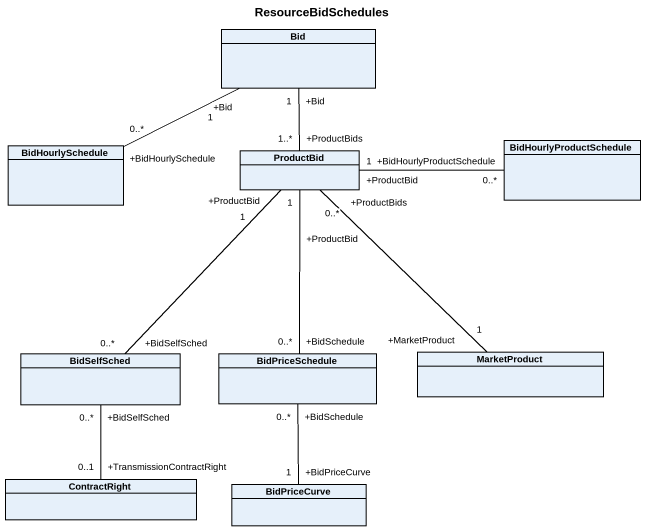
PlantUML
@startuml
title ResourceBidSchedules
hide circle
hide empty members
class Bid
class BidHourlyProductSchedule
class BidHourlySchedule
class ProductBid
class BidSelfSched
class BidPriceSchedule
class MarketProduct
class ContractRight
class BidPriceCurve
BidHourlyProductSchedule "+BidHourlyProductSchedule\n0..*" -left- "+ProductBid\n1" ProductBid
BidHourlySchedule "+BidHourlySchedule\n0..*" -right- "+Bid\n1" Bid
ProductBid "+ProductBids\n1..*" -up- "+Bid\n1" Bid
ProductBid "+ProductBid\n1" -- "+BidSelfSched\n0..*" BidSelfSched
ProductBid "+ProductBid\n1" -- "+BidSchedule\n0..*" BidPriceSchedule
MarketProduct "+MarketProduct\n1" -up- "+ProductBids\n0..*" ProductBid
ContractRight "+TransmissionContractRight\n0..1" -up- "+BidSelfSched\n0..*" BidSelfSched
BidPriceCurve "+BidPriceCurve\n1" -up- "+BidSchedule\n0..*" BidPriceSchedule
@enduml
